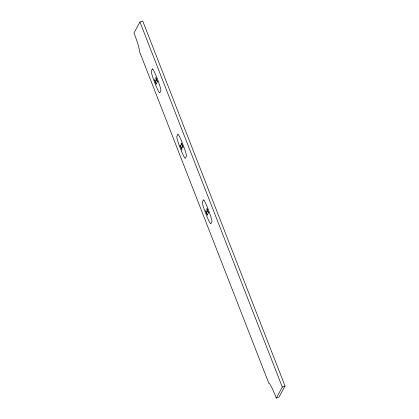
<?xml version="1.0" encoding="UTF-8"?>
<svg xmlns="http://www.w3.org/2000/svg" width="419" height="419" viewBox="0 0 419 419"><rect width="100%" height="100%" fill="white"/><g stroke="black" fill="none" stroke-linecap="round" stroke-linejoin="round"><path stroke-width="0.63" d="M139.956 21.992L133.975 32.981A17.624 1.592 69.1 0 1 139.359 51.186L268.925 383.516A17.624 1.592 69.1 0 1 276.31 398.05L279.044 397.008L285.025 386.019L142.69 20.95L139.956 21.992L282.291 387.062L276.31 398.05M282.291 387.062L285.025 386.019M155.627 77.965L157.596 81.841M154.559 79.924L156.528 83.8M181.16 143.45L183.124 147.326M180.091 145.403L182.061 149.279M206.687 208.929L208.657 212.805M205.624 210.888L207.594 214.764M206.955 208.442L208.39 213.297M205.891 210.401L207.326 215.251M181.422 142.958L182.862 147.813M180.359 144.916L181.794 149.772M155.894 77.473L157.329 82.328M154.826 79.432L156.261 84.287M152.354 68.988L151.29 70.947A11.748 1.063 69.1 0 0 154.878 83.082A11.748 1.063 69.1 0 0 159.801 92.772L160.865 90.818A11.748 1.063 69.1 0 0 157.277 78.678A11.748 1.063 69.1 0 0 152.354 68.988M177.886 134.473L176.823 136.432A11.748 1.063 69.1 0 0 180.411 148.567A11.748 1.063 69.1 0 0 185.329 158.256L186.397 156.297A11.748 1.063 69.1 0 0 182.81 144.162A11.748 1.063 69.1 0 0 177.886 134.473M203.419 199.957L202.351 201.911A11.748 1.063 69.1 0 0 205.939 214.051A11.748 1.063 69.1 0 0 210.862 223.741L211.925 221.782A11.748 1.063 69.1 0 0 208.337 209.647A11.748 1.063 69.1 0 0 203.419 199.957"/></g></svg>
